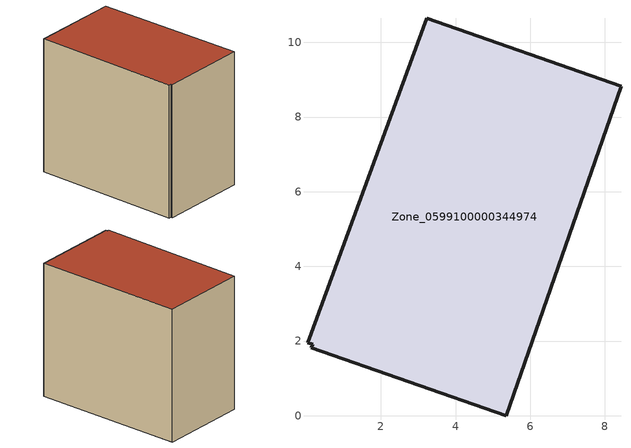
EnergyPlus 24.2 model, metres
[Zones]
Zone_0599100000344974
 floor ground (C_G): 0.17,1.91 0.03,1.96 3.22,10.65 8.43,8.83 5.36,0 0.13,1.82 z0
 wall outside (C_F): 5.36,0 8.43,8.83 3.22,10.65 0.03,1.96 0.17,1.91 0.13,1.82 5.36,0 z0:8.31
 roof outside (C_R): 0.17,1.91 0.13,1.82 5.36,0 8.43,8.83 3.22,10.65 0.03,1.96 z8.31
[BUILDING]
Pand.0599100000344974: North Axis=0; Terrain=City; Loads Convergence Tolerance Value=0.04; Temperature Convergence Tolerance Value=0.4; Solar Distribution=FullExterior; Maximum Number of Warmup Days=25; Minimum Number of Warmup Days=1
[Site:Location]
Rotterdam.The.Hague.AP_ZH_NLD Design_Conditions: Latitude=51.96; Longitude=4.45; Time Zone=1; Elevation=-4.5
[SITE:GROUNDTEMPERATURE:BUILDINGSURFACE]
18, 18, 18, 18, 18, 18, 18, 18, 18, 18, 18, 18
[MATERIAL] Thermal Absorptance=0.9; Solar Absorptance=0.7; Visible Absorptance=0.7
Name | Roughness | Thickness | Conductivity | Density | Specific Heat
G.TC.1992-2005 | MediumSmooth | 0.15 | 0.06 | 540 | 1210
F.TC.1992-2005 | Rough | 0.3 | 0.12 | 1920 | 840
R.TC.1992-2005 | MediumRough | 0.2 | 0.08 | 1500 | 1000
[CONSTRUCTION]
C_G: G.TC.1992-2005
C_F: F.TC.1992-2005
C_R: R.TC.1992-2005
[ZONE]
Zone_0599100000344974: Type=1; Multiplier=1; Ceiling Height=Autocalculate; Volume=Autocalculate; Floor Area=autocalculate; Part of Total Floor Area=Yes
[ZONEINFILTRATION:DESIGNFLOWRATE]
Infil_Zone_0599100000344974: Zone or ZoneList or Space or SpaceList=Zone_0599100000344974; Schedule=AlwaysOn; Design Flow Rate Calculation Method=Flow/Area; Flow Rate per Floor Area=0.0015; Constant Term Coefficient=1; Temperature Term Coefficient=0; Velocity Term Coefficient=0; Velocity Squared Term Coefficient=0
[HVACTEMPLATE:ZONE:IDEALLOADSAIRSYSTEM]
Zone_0599100000344974: Maximum Heating Supply Air Temperature=50; Minimum Cooling Supply Air Temperature=13; Maximum Heating Supply Air Humidity Ratio=0.0156; Minimum Cooling Supply Air Humidity Ratio=0.0077; Heating Limit=NoLimit; Cooling Limit=NoLimit; Dehumidification Control Type=ConstantSensibleHeatRatio; Cooling Sensible Heat Ratio=0.7; Dehumidification Setpoint=60; Humidification Control Type=None; Humidification Setpoint=30; Outdoor Air Method=None; Outdoor Air Flow Rate per Person=0.00944; Outdoor Air Flow Rate per Zone Floor Area=0; Outdoor Air Flow Rate per Zone=0; Demand Controlled Ventilation Type=None; Outdoor Air Economizer Type=NoEconomizer; Heat Recovery Type=None; Sensible Heat Recovery Effectiveness=0.7; Latent Heat Recovery Effectiveness=0.65
[ZONECONTROL:THERMOSTAT]
ThermostatControl_Zone_0599100000344974: Zone or ZoneList=Zone_0599100000344974; Control Type Schedule=DualSetpointControlType; Control 1=Thermostat_Zone_0599100000344974; Temperature Difference Between Cutout And Setpoint=0
[THERMOSTATSETPOINT:DUALSETPOINT]
Thermostat_Zone_0599100000344974: Heating Setpoint Temperature Schedule=HeatingSetpoint_Zone_0599100000344974; Cooling Setpoint Temperature Schedule=CoolingSetpoint_Zone_0599100000344974
[SCHEDULE:COMPACT]
HeatingSetpoint_Zone_0599100000344974: Through: 12/31, For: AllDays, Until: 24:00, 21
CoolingSetpoint_Zone_0599100000344974: Through: 12/31, For: AllDays, Until: 24:00, 24
DualSetpointControlType: Through: 12/31, For: AllDays, Until: 24:00, 4
AlwaysOn: Through: 12/31, For: AllDays, Until: 24:00, 1
